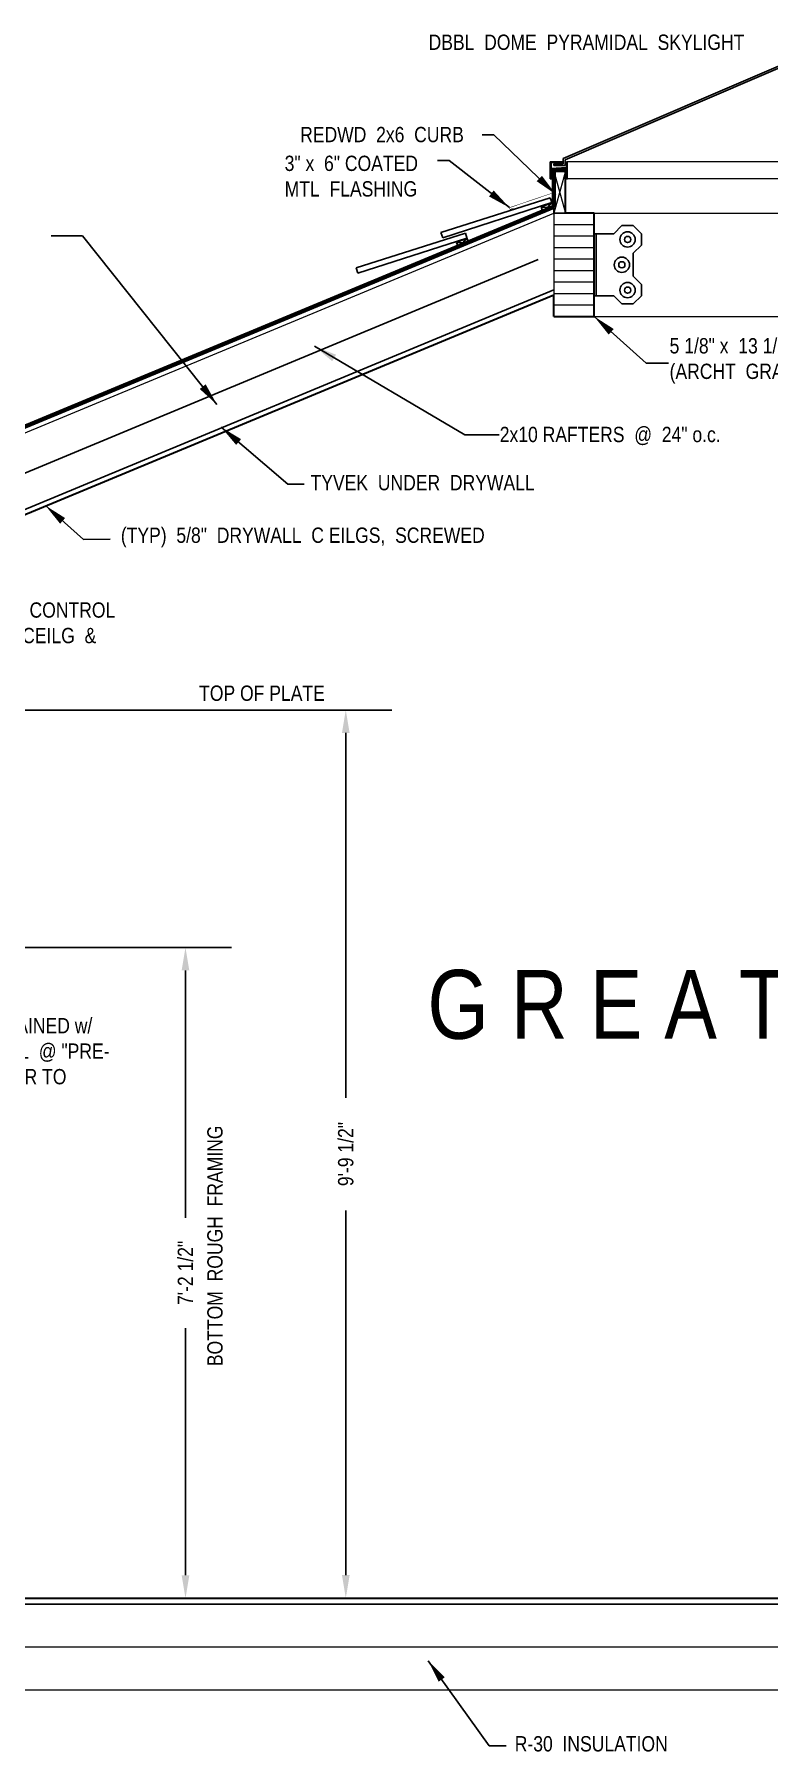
# Model space of a CAD drawing. Extents: x 1662 to 3024, y -14186 to -10515.
# Drawn here: x 2118.5 to 2214.5, y -14036.1 to -13811.7 of the extents above; entities that cross this region are included whole.
import ezdxf

# ---------------------------------------------------------------- set-up
doc = ezdxf.new("R2010")
doc.units = 0
doc.header["$LTSCALE"] = 50
doc.header["$MEASUREMENT"] = 0
doc.layers.get('0').update_dxf_attribs({"linetype": 'CONTINUOUS'})
for name, color, linetype in [('ALTERNATE_TRUSS', 6, 'CONTINUOUS'), ('CONCRETE', 7, 'CONTINUOUS'), ('FINFRAMING', 4, 'CONTINUOUS'), ('FLOOR_FRAMING', 3, 'CONTINUOUS'), ('INSULATION', 30, 'CONTINUOUS'), ('METAL_ROOFING', 7, 'CONTINUOUS'), ('PAINTER DIM', 3, 'CONTINUOUS'), ('ROOF_FRAMING', 7, 'CONTINUOUS'), ('SKYLITE', 4, 'CONTINUOUS'), ('TEXT', 250, 'CONTINUOUS'), ('WALL_FRAMING', 2, 'CONTINUOUS')]:
    doc.layers.add(name, color=color, linetype=linetype)
doc.layers.get('0').off()
doc.styles.add('ARCHENT', font='technical.ttf', dxfattribs={"height": 2})
doc.linetypes.add('BATTING', pattern='A,0.0001,-0.1,[134,ltypeshp.shx,S=0.1,R=0,X=-0.1,Y=0],-0.2,[134,ltypeshp.shx,S=0.1,R=180,X=0.1,Y=0],-0.1', length=0.4001)
doc.dimstyles.new('ARCHENTLTD', dxfattribs={"dimtxt": 2, "dimasz": 3, "dimexe": 6, "dimexo": 3, "dimgap": 2, "dimtad": 0, "dimdec": 3, "dimzin": 1, "dimdsep": 46, "dimlunit": 4, "dimtxsty": 'ARCHENT', "dimcen": 2, "dimadec": 0, "dimazin": 0, "dimtfac": 1, "dimtdec": 3, "dimtofl": 0, "dimtmove": 0, "dimatfit": 3, "dimfxl": 1, "dimfrac": 2, "dimtolj": 1, "dimtzin": 0, "dimarcsym": 0})

# ---------------------------------------------------------------- blocks, each defined once
blk = doc.blocks.new('187ORNBKTLARGE')
for p, q in [((11.91, 9.81), (11.91, 1.69)), ((14.47, 9.81), (11.91, 9.81)), ((12.16, 9.81), (12.16, 1.69)), ((14.47, 9.81), (15.53, 10.88)), ((15.53, 10.88), (17.03, 10.88)), ((17.03, 10.88), (18.09, 9.81)), ((18.09, 9.81), (18.09, 8.31)), ((18.09, 8.31), (17.03, 7.25)), ((17.03, 4.25), (17.03, 7.25)), ((18.09, 3.19), (17.03, 4.25)), ((18.09, 1.69), (18.09, 3.19)), ((14.47, 1.69), (11.91, 1.69)), ((14.47, 1.69), (15.53, 0.63)), ((15.53, 0.63), (17.03, 0.63)), ((17.03, 0.63), (18.09, 1.69))]:
    blk.add_line(p, q)
for centre, radius in [((16.28, 9.06), 1), ((16.28, 9.06), 0.406), ((15.53, 5.75), 1), ((15.53, 5.75), 0.406), ((16.28, 2.44), 1), ((16.28, 2.44), 0.406)]:
    blk.add_circle(centre, radius)
blk = doc.blocks.new('*D169')
at = {"layer": 'PAINTER DIM', "color": 0, "lineweight": -2, "ltscale": 0.25}
for p, q in [((2090.65, -13931.04), (2144.28, -13931.04)), ((2138.28, -13934.04), (2138.28, -13966.35)), ((2138.28, -14013.07), (2138.28, -13980.77)), ((2092.09, -14016.07), (2144.28, -14016.07))]:
    blk.add_line(p, q, dxfattribs=at)
at = {"layer": 'PAINTER DIM', "color": 0, "lineweight": 9, "ltscale": 0.25}
for points in [[(2137.78, -13934.04), (2138.78, -13934.04), (2138.28, -13931.04)], [(2137.78, -14013.07), (2138.78, -14013.07), (2138.28, -14016.07)]]:
    blk.add_solid(points, dxfattribs=at)
at = {"layer": 'PAINTER DIM', "color": 0, "lineweight": 9, "ltscale": 0.25, "insert": (2138.28, -13973.56), "char_height": 2, "attachment_point": 5, "rotation": 90, "style": 'ARCHENT'}
blk.add_mtext('\\A1;7\'-2 1/2"', dxfattribs=at)
blk = doc.blocks.new('*D183')
at = {"layer": 'PAINTER DIM', "color": 0, "lineweight": -2, "ltscale": 0.25}
for p, q in [((2057.15, -13900.01), (2165.22, -13900.01)), ((2159.22, -13903.01), (2159.22, -13950.67)), ((2159.22, -14013.04), (2159.22, -13965.39)), ((2057.18, -14016.04), (2165.22, -14016.04))]:
    blk.add_line(p, q, dxfattribs=at)
at = {"layer": 'PAINTER DIM', "color": 0, "lineweight": 9, "ltscale": 0.25}
for points in [[(2158.72, -13903.01), (2159.72, -13903.01), (2159.22, -13900.01)], [(2158.72, -14013.04), (2159.72, -14013.04), (2159.22, -14016.04)]]:
    blk.add_solid(points, dxfattribs=at)
at = {"layer": 'PAINTER DIM', "color": 0, "lineweight": 9, "ltscale": 0.25, "insert": (2159.22, -13958.03), "char_height": 2, "attachment_point": 5, "rotation": 90, "style": 'ARCHENT'}
blk.add_mtext('\\A1;9\'-9 1/2"', dxfattribs=at)

msp = doc.modelspace()

# ---------------------------------------------------------------- linework, layer by layer
at = {"layer": 'ALTERNATE_TRUSS', "color": 7, "linetype": 'Continuous', "ltscale": 0.25}
msp.add_line((2186.4055, -13835.0854), (2187.9055, -13835.0854), dxfattribs=at)
at = {"layer": 'CONCRETE', "color": 7, "linetype": 'Continuous', "lineweight": 30, "ltscale": 0.125}
for p, q in [((2187.9055, -13829.5854), (2186.4055, -13829.5854)), ((2187.9055, -13835.0854), (2187.9055, -13829.5854)), ((2191.6555, -13835.0854), (2187.9055, -13835.0854)), ((2191.6532, -13837.7747), (2191.6555, -13835.0854)), ((2191.6555, -13848.5854), (2191.6555, -13837.7747)), ((2054.7819, -13900.4263), (2186.4055, -13845.7736)), ((2186.4055, -13848.5854), (2186.4055, -13845.7736)), ((2186.4055, -13848.5854), (2191.6555, -13848.5854))]:
    msp.add_line(p, q, dxfattribs=at)
at = {"layer": 'CONCRETE', "color": 7, "linetype": 'Continuous', "lineweight": 9, "ltscale": 0.125}
for p, q in [((2191.9055, -13837.7747), (2191.6555, -13837.7747)), ((2191.9055, -13845.896), (2191.9055, -13837.7747)), ((2191.6555, -13845.896), (2191.9055, -13845.896))]:
    msp.add_line(p, q, dxfattribs=at)
at = {"layer": 'CONCRETE', "color": 3, "lineweight": 9, "ltscale": 0.25}
msp.add_line((2057.6808, -14016.0684), (2156.5718, -14016.0684), dxfattribs=at)
at = {"layer": 'FLOOR_FRAMING', "color": 7, "linetype": 'Continuous', "lineweight": 20}
msp.add_line((2515.276, -14028.0703), (2048.6599, -14028.0703), dxfattribs=at)
at = {"layer": 'INSULATION', "linetype": 'BATTING', "ltscale": 0.225}
msp.add_line((2184.3369, -13841.1344), (2051.4878, -13896.4373), dxfattribs=at)
at = {"layer": 'INSULATION', "linetype": 'BATTING', "lineweight": 9, "ltscale": 0.25}
msp.add_line((2050.1599, -14022.4193), (2273.0453, -14022.4213), dxfattribs=at)
at = {"layer": 'METAL_ROOFING', "linetype": 'Continuous', "ltscale": 0.125}
for p, q in [((2171.6546, -13837.6), (2185.9231, -13833.0991)), ((2171.8802, -13838.3153), (2186.1177, -13833.7161)), ((2160.5806, -13842.2225), (2174.8491, -13837.7215)), ((2160.8063, -13842.9377), (2175.0438, -13838.3385)), ((2171.6546, -13837.6), (2171.8802, -13838.3153)), ((2174.8491, -13837.7215), (2175.0748, -13838.4368)), ((2160.5806, -13842.2225), (2160.8063, -13842.9377))]:
    msp.add_line(p, q, dxfattribs=at)
at = {"layer": 'METAL_ROOFING'}
msp.add_line((2186.1177, -13833.7161), (2185.9231, -13833.0991), dxfattribs=at)
at = {"layer": 'METAL_ROOFING', "linetype": 'Continuous', "ltscale": 0.125, "const_width": 0.0625}
for points in [[(2186.2513, -13829.4662), (2186.2513, -13832.4578)], [(2186.2513, -13829.6681), (2186.2513, -13832.4578)], [(2186.2531, -13832.4572), (2180.5948, -13834.37), (2180.6829, -13834.6031)]]:
    msp.add_lwpolyline(points, dxfattribs=at)
at = {"layer": 'METAL_ROOFING', "linetype": 'Continuous', "lineweight": 9, "ltscale": 0.5, "const_width": 0.0625}
msp.add_lwpolyline([(2180.6829, -13834.6031), (2181.1484, -13834.4206)], dxfattribs=at)
at = {"layer": 'ROOF_FRAMING', "linetype": 'Continuous', "lineweight": 70, "ltscale": 1.5}
for p, q in [((2186.2299, -13829.4604), (2187.9055, -13829.4604)), ((1985.3935, -13917.7321), (2186.4055, -13834.2733))]:
    msp.add_line(p, q, dxfattribs=at)
at = {"layer": 'ROOF_FRAMING', "color": 7, "linetype": 'Continuous', "ltscale": 0.25}
msp.add_line((2186.4055, -13829.5854), (2187.9055, -13829.5854), dxfattribs=at)
at = {"layer": 'ROOF_FRAMING', "linetype": 'Continuous', "lineweight": 9, "ltscale": 1.5}
for p, q in [((2186.4055, -13829.5854), (2187.9055, -13835.0854)), ((2187.9055, -13829.5854), (2186.4055, -13835.0854))]:
    msp.add_line(p, q, dxfattribs=at)
at = {"layer": 'ROOF_FRAMING', "linetype": 'Continuous', "ltscale": 0.25}
for p, q in [((2186.4055, -13829.5854), (2186.4055, -13835.0854)), ((2187.9055, -13829.5854), (2187.9055, -13835.0854))]:
    msp.add_line(p, q, dxfattribs=at)
at = {"layer": 'ROOF_FRAMING', "lineweight": 70, "ltscale": 0.125}
msp.add_line((2186.4055, -13834.2733), (2186.4055, -13829.5854), dxfattribs=at)
at = {"layer": 'ROOF_FRAMING', "linetype": 'Continuous', "ltscale": 1.5}
for p, q in [((1974.2371, -13922.4995), (2186.4055, -13834.4086)), ((2054.147, -13900.0138), (2186.4055, -13845.101))]:
    msp.add_line(p, q, dxfattribs=at)
at = {"layer": 'ROOF_FRAMING', "color": 7, "linetype": 'Continuous', "lineweight": 20, "ltscale": 1.5}
msp.add_line((1974.4769, -13923.0766), (2186.4055, -13835.0854), dxfattribs=at)
at = {"layer": 'ROOF_FRAMING', "linetype": 'Continuous', "ltscale": 0.125}
for p, q in [((2186.1177, -13833.7161), (2184.7326, -13834.2916)), ((2185.0137, -13834.9681), (2184.7326, -13834.2916)), ((2184.7326, -13834.2916), (2186.4055, -13834.4086)), ((2186.1177, -13833.7161), (2185.019, -13834.9848)), ((2186.4055, -13834.4086), (2186.1177, -13833.7161)), ((2175.0438, -13838.3385), (2173.6586, -13838.9141)), ((2173.6586, -13838.9141), (2175.3315, -13839.0311)), ((2173.9397, -13839.5905), (2173.6586, -13838.9141)), ((2175.0438, -13838.3385), (2173.9451, -13839.6072)), ((2175.3315, -13839.0311), (2175.0438, -13838.3385))]:
    msp.add_line(p, q, dxfattribs=at)
at = {"layer": 'ROOF_FRAMING', "linetype": 'Continuous', "lineweight": 20, "ltscale": 0.5}
for q in [(2186.4055, -13835.0854), (2191.6555, -13848.5854)]:
    msp.add_line((2191.6555, -13835.0854), q, dxfattribs=at)
at = {"layer": 'ROOF_FRAMING', "linetype": 'Continuous', "lineweight": 20, "ltscale": 1.5}
msp.add_line((2186.4055, -13835.0854), (2186.4055, -13848.5854), dxfattribs=at)
at = {"layer": 'ROOF_FRAMING', "linetype": 'Continuous', "lineweight": 9, "ltscale": 0.5}
msp.add_line((2191.6555, -13835.0854), (2222.4055, -13835.0854), dxfattribs=at)
at = {"layer": 'ROOF_FRAMING', "linetype": 'Continuous', "lineweight": 9, "ltscale": 0.25}
for p, q in [((2186.4055, -13836.5722), (2191.6555, -13836.5722)), ((2186.4055, -13838.0722), (2191.6555, -13838.0722)), ((2186.4055, -13839.5722), (2191.6555, -13839.5722)), ((2186.4055, -13841.0722), (2191.6555, -13841.0722)), ((2186.4055, -13842.5722), (2191.6555, -13842.5722)), ((2186.4055, -13844.0722), (2191.6555, -13844.0722)), ((2186.4055, -13845.5722), (2191.6555, -13845.5722)), ((2186.4055, -13847.0722), (2191.6555, -13847.0722)), ((2186.4055, -13848.5722), (2191.6555, -13848.5722))]:
    msp.add_line(p, q, dxfattribs=at)
at = {"layer": 'ROOF_FRAMING', "color": 5, "linetype": 'Continuous', "ltscale": 0.125}
msp.add_line((2191.6555, -13837.7747), (2191.6555, -13845.896), dxfattribs=at)
at = {"layer": 'ROOF_FRAMING', "linetype": 'Continuous', "lineweight": 9, "ltscale": 0.125}
msp.add_line((2191.6555, -13848.5854), (2222.4055, -13848.5854), dxfattribs=at)
at = {"layer": 'ROOF_FRAMING', "color": 7, "linetype": 'Continuous'}
msp.add_line((2048.6599, -14016.8184), (2274.5474, -14016.8184), dxfattribs=at)
at = {"layer": 'ROOF_FRAMING', "color": 7, "linetype": 'Continuous', "lineweight": 30}
msp.add_line((2055.4317, -14016.0684), (2274.5356, -14016.0684), dxfattribs=at)
at = {"layer": 'SKYLITE', "color": 7, "linetype": 'Continuous', "ltscale": 0.14}
for p, q in [((2187.6303, -13827.9511), (2222.4055, -13813.0127)), ((2187.8803, -13828.1363), (2222.4055, -13813.2914)), ((2187.5053, -13828.3666), (2185.9055, -13828.3666)), ((2186.1555, -13830.6166), (2185.9055, -13830.6166)), ((2187.6303, -13828.6258), (2186.4055, -13828.6258)), ((2187.8803, -13828.8758), (2186.4055, -13828.8758))]:
    msp.add_line(p, q, dxfattribs=at)
at = {"layer": 'SKYLITE', "color": 7, "linetype": 'Continuous', "ltscale": 0.25}
for p, q in [((2187.5053, -13828.3666), (2185.9055, -13828.3666)), ((2187.5053, -13828.4916), (2186.0305, -13828.4916)), ((2187.5053, -13828.3666), (2187.5053, -13828.4916)), ((2187.6303, -13827.9511), (2187.6303, -13828.6258)), ((2187.8803, -13828.1363), (2187.8803, -13828.8758)), ((2188.0305, -13828.3666), (2188.0305, -13829.1163)), ((2188.1555, -13828.3666), (2188.0305, -13828.3666)), ((2188.1555, -13828.3666), (2188.1555, -13830.6166)), ((2185.9055, -13830.6166), (2186.1555, -13830.6166)), ((2188.0305, -13829.1163), (2186.0305, -13829.2496)), ((2188.0305, -13829.2416), (2186.1555, -13829.3666)), ((2188.0305, -13829.2416), (2188.0305, -13830.6166)), ((2188.0305, -13830.6166), (2188.1596, -13830.6166))]:
    msp.add_line(p, q, dxfattribs=at)
at = {"layer": 'SKYLITE', "color": 7, "linetype": 'Continuous'}
for p, q in [((2185.9055, -13830.6166), (2185.9055, -13828.3666)), ((2186.0305, -13830.6166), (2186.0305, -13828.4916)), ((2186.1555, -13830.6166), (2186.1555, -13829.3666)), ((2186.4055, -13828.8758), (2186.4055, -13828.6258))]:
    msp.add_line(p, q, dxfattribs=at)
at = {"layer": 'SKYLITE', "color": 7, "linetype": 'Continuous', "lineweight": 9, "ltscale": 0.14}
for p, q in [((2222.4055, -13828.3666), (2188.1555, -13828.3666)), ((2222.4055, -13830.6166), (2188.1555, -13830.6166))]:
    msp.add_line(p, q, dxfattribs=at)

# ---------------------------------------------------------------- block references
at = {"layer": 'ROOF_FRAMING', "color": 7, "linetype": 'Continuous', "lineweight": 9, "ltscale": 0.125}
msp.add_blockref('187ORNBKTLARGE', (2179.7464, -13847.5895), dxfattribs=at)

# ---------------------------------------------------------------- texts
at = {"layer": 'FINFRAMING', "color": 7, "linetype": 'Continuous', "lineweight": 9, "ltscale": 0.25, "insert": (2060.046, -13940.2482), "char_height": 2, "width": 104.5625, "attachment_point": 1, "style": 'ARCHENT'}
msp.add_mtext('NOTE: ALL  R/S  CEDAR  TRIM   SHALL  BE  PRE-STAINED w/\\P              SEMI-TRANSPARENT  OIL  STAIN OR EQUAL  @ "PRE-\\P              COAT", WARM S PRINGS AVE., BOISE  PRIOR TO \\P              INSTALLATION.', dxfattribs=at)
at = {"layer": 'TEXT', "color": 7, "linetype": 'Continuous', "lineweight": 9, "ltscale": 0.125, "char_height": 2, "attachment_point": 1, "style": 'ARCHENT'}
for s, insert in [('3" x  6" COATED  \\PMTL  FLASHING', (2151.2337, -13827.5814)), ('5 1/8" x  13 1/2"  GLULAM  \\P(ARCHT  GRADE @ SKYLITES)', (2201.5167, -13851.4234)), ('\\PTYVEK  UNDER  DRYWALL', (2154.6196, -13865.9692)), ('(TYP)  5/8"  DRYWALL  C EILGS,  SCREWED', (2129.8369, -13876.1693)), ('R-30  INSULATION', (2181.2891, -14034.0808))]:
    msp.add_mtext(s, dxfattribs=dict(at, insert=insert))
at = {"layer": 'TEXT', "color": 7, "linetype": 'Continuous', "lineweight": 9, "ltscale": 0.125, "insert": (2179.3306, -13863.0077), "char_height": 2, "width": 35.875, "attachment_point": 1, "style": 'ARCHENT'}
msp.add_mtext('2x10 RAFTERS  @  24" o.c.', dxfattribs=at)
at = {"layer": 'TEXT', "color": 7, "linetype": 'Continuous', "lineweight": 9, "ltscale": 0.5, "insert": (2094.7618, -13885.9445), "char_height": 2, "width": 57, "attachment_point": 1, "style": 'ARCHENT'}
msp.add_mtext('1/4"w x 7/16" d  ZINC  CONTROL\\PJOINT  USG #093  @CEILG  &\\PINT  WALL  ANGLES', dxfattribs=at)
at = {"layer": 'TEXT', "color": 3, "linetype": 'Continuous', "lineweight": 9, "ltscale": 0.125, "insert": (2140.0577, -13896.8111), "char_height": 2, "attachment_point": 1, "style": 'ARCHENT'}
msp.add_mtext('TOP OF PLATE', dxfattribs=at)
at = {"layer": 'TEXT', "color": 3, "linetype": 'Continuous', "lineweight": 9, "ltscale": 0.125, "insert": (2141.1277, -13985.7398), "char_height": 2, "attachment_point": 1, "rotation": 90, "style": 'ARCHENT'}
msp.add_mtext('BOTTOM  ROUGH  FRAMING', dxfattribs=at)
at = {"layer": 'WALL_FRAMING', "color": 7, "linetype": 'Continuous', "lineweight": 9, "ltscale": 0.125, "attachment_point": 1, "style": 'ARCHENT'}
for s, insert, char_height in [('DBBL  DOME  PYRAMIDAL  SKYLIGHT', (2170.0335, -13811.7581), 2), ('REDWD  2x6  CURB', (2153.2591, -13823.8209), 2), ('G R E A T    R O O M', (2169.8816, -13933.9679), 9)]:
    msp.add_mtext(s, dxfattribs=dict(at, insert=insert, char_height=char_height))

# ---------------------------------------------------------------- dimensions: what is measured, and where the dimension line sits
at = {"layer": 'PAINTER DIM', "color": 3, "lineweight": 9, "ltscale": 0.25}
dim = msp.add_linear_dim(base=(2159.2238, -14016.0443), p1=(2054.147, -13900.0138), p2=(2054.1817, -14016.0443), angle=90, text='9\'-9 1/2"', dimstyle='ARCHENTLTD', dxfattribs=at)
dim.commit()
dim.dimension.update_dxf_attribs({"geometry": '*D183', "text_midpoint": (2159.2238, -13958.029)})
dim = msp.add_linear_dim(base=(2138.2788, -14016.0684), p1=(2090.1459, -13931.0443), p2=(2091.5913, -14016.0684), angle=90, text='7\'-2 1/2"', dimstyle='ARCHENTLTD', override={"dimexo": 0.5}, dxfattribs=at)
dim.commit()
dim.dimension.update_dxf_attribs({"geometry": '*D169', "text_midpoint": (2138.2788, -13973.5564)})

# ---------------------------------------------------------------- leaders
at = {"layer": 'TEXT', "color": 7, "linetype": 'Continuous', "lineweight": 9, "ltscale": 0.125}
for points in [[(2142.3954, -13860.1065), (2124.8365, -13838.0428), (2120.7213, -13838.0428)], [(2191.6555, -13848.5854), (2198.4676, -13854.7114), (2201.3691, -13854.7114)], [(2155.1129, -13852.4898), (2174.7499, -13864.0421), (2179.2645, -13864.0421)], [(2142.9369, -13863.0454), (2151.666, -13870.5034), (2153.7957, -13870.5034)], [(2119.9939, -13873.3022), (2124.9399, -13877.7096), (2128.4251, -13877.7008)], [(2169.9953, -14024.2457), (2177.9598, -14035.3399), (2180.1802, -14035.3399)]]:
    msp.add_leader(points, dimstyle='ARCHENTLTD', override={"dimgap": 2, "dimtad": 0}, dxfattribs=at)
at = {"layer": 'WALL_FRAMING', "color": 7, "linetype": 'Continuous', "lineweight": 9, "ltscale": 0.125}
for points in [[(2186.664, -13832.648), (2178.5428, -13824.8472), (2177.0135, -13824.8472)], [(2180.5948, -13834.37), (2172.7321, -13828.2216), (2171.2027, -13828.2216)]]:
    msp.add_leader(points, dimstyle='ARCHENTLTD', override={"dimgap": 2, "dimtad": 0}, dxfattribs=at)

doc.saveas('drawing.dxf')
